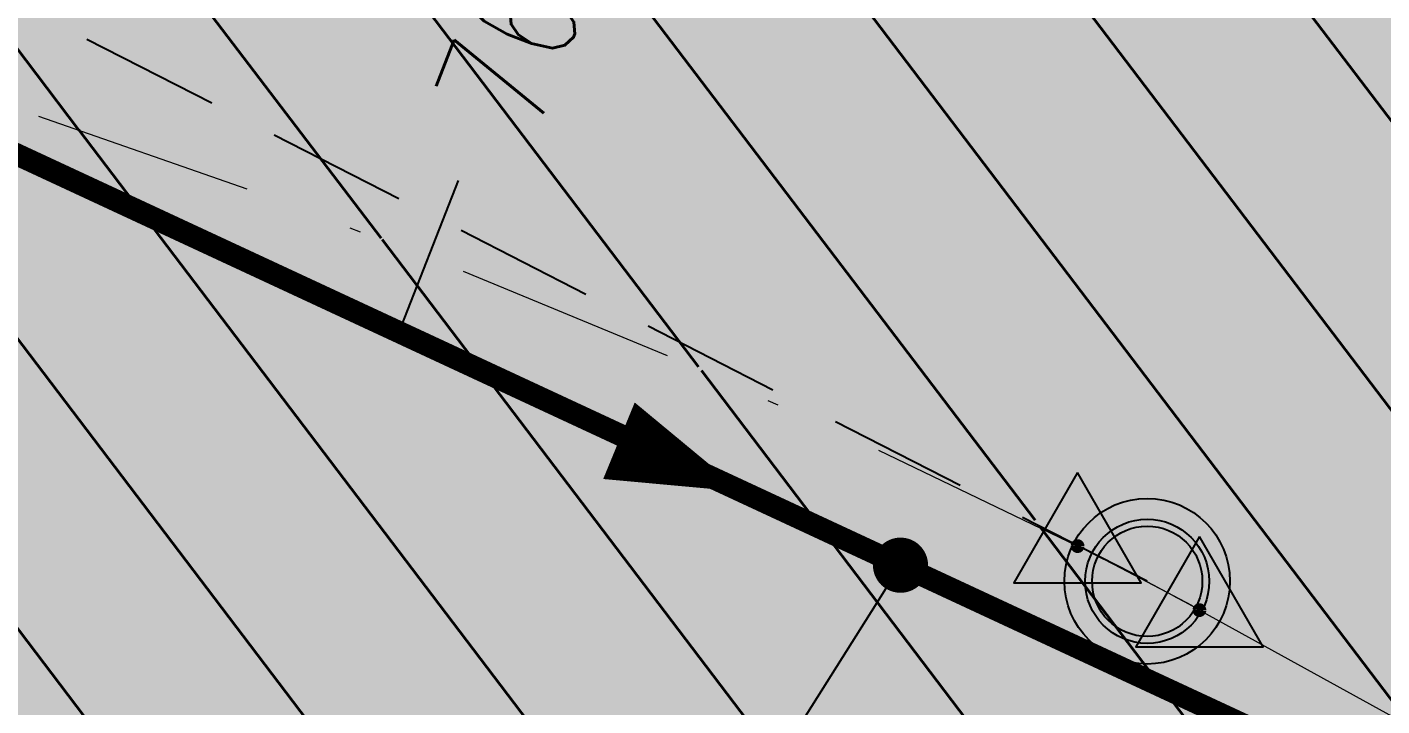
# Model space of a CAD drawing. Extents: x 352140 to 354978, y 6304672 to 6307963.
# Drawn here: x 352346.74 to 352359.03, y 6306020.24 to 6306026.39 of the extents above; entities that cross this region are included whole.
import ezdxf
from ezdxf import colors
from ezdxf.entities.mleader import LeaderData, LeaderLine
from ezdxf.math import Vec2, Vec3

# ---------------------------------------------------------------- set-up
doc = ezdxf.new("R2010")
doc.units = 0
for name, pattern in [('CONTINUOS', [0]), ('DASHDOT', [1, 0.5, -0.25, 0, -0.25]), ('DASHDOTX2', [2, 1, -0.5, 0, -0.5]), ('DASHED', [19.049999999999997, 12.7, -6.35])]:
    doc.linetypes.add(name, pattern=pattern)
doc.layers.get('0').update_dxf_attribs({"linetype": 'CONTINUOUS'})
for name, color, linetype in [('00-S2_ALL AREA APORTANTES', 150, 'CONTINUOUS'), ('00_All ext_Colector', 1, 'CONTINUOUS'), ('00_All ext_Txt', 4, 'CONTINUOUS'), ('02_Geo ext_Acotamiento', 7, 'CONTINUOUS'), ('02_Geo ext_Geometria', 2, 'CONTINUOUS'), ('03_Pav ext_HCV', 34, 'CONTINUOUS'), ('03_Pav ext_Vereda HC', 42, 'CONTINUOUS'), ('03_Pav proy_Solera Tipo A', 1, 'CONTINUOUS'), ('05_All ext_Txt', 4, 'CONTINUOUS'), ('C-ROAD-STAN', 11, 'CONTINUOUS')]:
    doc.layers.add(name, color=color, linetype=linetype)
doc.layers.add('EJE PROYECTADO', color=7, linetype='DASHDOTX2', lineweight=15)
doc.styles.add('ROMANS', font='romans.shx', dxfattribs={"width": 0.75})
doc.dimstyles.new('Principal', dxfattribs={"dimscale": 0, "dimtxt": 2, "dimasz": 2, "dimexe": 1, "dimexo": 1, "dimtad": 1, "dimrnd": 0.05, "dimzin": 1, "dimtxsty": 'ROMANS', "dimcen": 2.5, "dimclrt": 2, "dimaunit": 2, "dimadec": 0, "dimazin": 0, "dimtfac": 1, "dimtmove": 0, "dimatfit": 3, "dimfxl": 1, "dimfxlon": 1, "dimarcsym": 0})
pattern_1 = [(127.2451660467093, (0, 0), (-1.263734244477452, -0.9607975902004564), [])]

# ---------------------------------------------------------------- blocks, each defined once
blk = doc.blocks.new('_Dot')
at = {"color": 0, "linetype": 'ByBlock', "lineweight": -2}
blk.add_line((-0.5, 0), (-1, 0), dxfattribs=at)
at = {"color": 0, "linetype": 'ByBlock', "const_width": 0.5}
blk.add_lwpolyline([(-0.25, 0, 1), (0.25, 0, 1)], format="xyb", close=True, dxfattribs=at)
blk = doc.blocks.new('Iron Pin')
at = {"color": 0, "linetype": 'ByBlock', "lineweight": -2}
for radius in [0.05, 0.03750000000000001]:
    blk.add_circle((0, 0), radius, dxfattribs=at)
blk = doc.blocks.new('AeccTickTriangle')
at = {"color": 0, "linetype": 'ByBlock', "lineweight": -2}
blk.add_lwpolyline([(3.05311331771918e-16, 0.6666666666666667), (-0.5773502691896256, -0.333333333333333), (0.5773502691896257, -0.3333333333333335)], close=True, dxfattribs=at)
at = {"color": 0, "linetype": 'ByBlock', "lineweight": -2, "const_width": 0.0625}
blk.add_lwpolyline([(-0.03125, 0, 1), (0.03125, 0, 1)], format="xyb", close=True, dxfattribs=at)
blk = doc.blocks.new('sta_tic')
blk.add_line((0, -1.5), (0, 1.5))
blk = doc.blocks.new('*U962')
at = {"layer": 'EJE PROYECTADO', "color": 7, "linetype": 'DASHDOTX2', "lineweight": 15, "ltscale": 4}
blk.add_line((352357.3730906714, 6306021.103937413), (352382.0242852708, 6306007.508317047), dxfattribs=at)
at = {"layer": 'EJE PROYECTADO', "color": 7, "linetype": 'DASHDOT', "lineweight": 15, "ltscale": 4}
for centre, radius, start, end in [((352323.9821354292, 6305956.91211073), 72.37226913880471, 63.50553329109514, 114.7343948820518), ((352342.8848861053, 6305994.834334262), 30.00000202092308, 61.12239741654218, 63.50553322691341)]:
    blk.add_arc(centre, radius, start, end, dxfattribs=at)
at = {"layer": 'C-ROAD-STAN', "color": 11, "linetype": 'Continuous', "lineweight": -3}
for p in [(352356.2682285421, 6306021.683659513), (352357.3730906714, 6306021.103937413)]:
    blk.add_blockref('AeccTickTriangle', p, dxfattribs=at)
at = {"layer": 'EJE PROYECTADO', "color": 7, "linetype": 'DASHDOTX2', "lineweight": 15}
blk.add_leader([(352357.3107025994, 6306021.143998641), (352356.3366450089, 6306021.655087489)], dimstyle='Principal', override={"dimscale": 1, "dimasz": 0.5}, dxfattribs=at)

msp = doc.modelspace()

# ---------------------------------------------------------------- hatches: boundary and pattern name
at = {"layer": '00-S2_ALL AREA APORTANTES', "linetype": 'DASHED', "lineweight": 40, "ltscale": 0.25}
h = msp.add_hatch(dxfattribs=at)
h.set_pattern_fill('ANSI31', color=82, scale=0.5, angle=82.24516604670926)
h.set_pattern_definition(pattern_1)
edge = h.paths.add_edge_path()
edge.add_arc((352323.998566368, 6305956.996935724), 84.7892684894108, 62.63224066019885, 85.96979794195472)
edge.add_line((352329.9577516248, 6306041.57653233), (352329.079125457, 6306029.106061342))
edge.add_arc((352323.6211101954, 6305955.186665764), 74.12062447947166, 58.2242339443909, 85.77709241488782, ccw=False)
edge.add_line((352362.6527550178, 6306018.197757452), (352368.6919578539, 6306029.142078953))
edge.add_line((352368.6919578539, 6306029.142078953), (352362.9762043863, 6306032.296097642))
h = msp.add_hatch(dxfattribs=at)
h.set_pattern_fill('ANSI31', color=40, scale=0.5, angle=82.24516604670926)
h.set_pattern_definition(pattern_1)
h.paths.add_polyline_path([(352329.0790281165, 6306029.104679774), (352328.200499289, 6306016.635590354, -0.1007563429291701), (352351.2139975071, 6306010.232972499), (352356.6135521816, 6306007.253435951), (352362.6503608673, 6306018.193418741), (352357.3730907162, 6306021.103937387, 0.01039876730763909), (352356.2682284904, 6306021.68365954, 0.09829759573210275)])
at = {"layer": '03_Pav ext_HCV'}
h = msp.add_hatch(dxfattribs=at)
h.set_pattern_fill('SWAMP', color=256, scale=0.025, angle=-5.87842838446813e-10, style=0)
h.set_pattern_definition([(359.9999999994121, (0, 0), (0.3175000000056422, 0.5499261309017425), [0.079375, -0.555625]), (90, (0.0396875, -4.071855352894005e-13), (-0.3174999999943578, 0.5499261309082575), [0.0396875, -1.06016476181]), (90, (0.049609375, -5.089819191117507e-13), (-0.3174999999943578, 0.5499261309082575), [0.03175, -1.06810226181]), (90, (0.029765625, -3.053891514670504e-13), (-0.3174999999943578, 0.5499261309082575), [0.03175, -1.06810226181]), (59.99999999941215, (0.05953125000000001, -6.107783029341008e-13), (-0.3174999995629745, 0.5499261311573168), [0.0254, -0.6096]), (119.9999999994121, (0.01984375, -2.035927676447003e-13), (-0.6349999995686166, 2.555744082988348e-10), [0.0254, -0.6095999999999999])])
h.paths.add_polyline_path([(352360.868372727, 6306028.31840835, 0.2867501767208371), (352276.1412867496, 6306023.175510557, 0.01869958964940587), (352271.7705830562, 6306019.63894139, 0.1387730875209856), (352249.4208122046, 6305985.325619695, 0.08211699766830355), (352247.1096555825, 6305968.544474194), (352254.11489188, 6305968.473110226, -0.0849190631894005), (352256.1782145034, 6305983.480684427, -0.1378571209184878), (352276.3741181307, 6306014.365663016, -0.08216666129112944), (352277.762515263, 6306015.224032857), (352283.6096528716, 6306017.625902134, -0.7562922686620178), (352284.3226251645, 6306016.717655372), (352280.5182882363, 6306011.50930614, -0.05613840177760803), (352279.7611070714, 6306010.685063163, 0.1378525137337985), (352260.9870741788, 6305982.104565816), (352259.4697379309, 6305977.322016968, 0.03125424276533748), (352257.2518488735, 6305968.441153317), (352264.3677510897, 6305968.368661969, -0.02665530429574394), (352266.1419831768, 6305975.205145839), (352267.6593194248, 6305979.987694686, -0.1347586241790884), (352283.8411908795, 6306004.95120816, 0.05309188545623043), (352286.6875024904, 6306008.087643748), (352291.8375113436, 6306015.138292825, -0.1315344263085925), (352295.8643306832, 6306018.383788061, -0.2245901210606135), (352352.3677380227, 6306016.96834866, -0.1771469914567127), (352353.7775416014, 6306015.464844507), (352355.0256382796, 6306012.534005799, 0.1587547824207233), (352356.2473872155, 6306011.133888852), (352356.61527247, 6306010.904603812, 0.03127920765357715), (352404.2635354987, 6305985.296902456, 0.1549179150466921), (352406.0652175725, 6305985.073782303), (352409.3647523095, 6305985.688455695, -0.1516099281221849), (352411.13108648, 6305985.481296828, 0.09607903957190114), (352450.5630709757, 6305976.410355219, 0.02015954793188863), (352451.6638567296, 6305976.417867715, 0.03045081609371835), (352465.8170346431, 6305977.967684446, -0.006248532946582673), (352484.699637598, 6305980.9866748, 0.02063806963239873), (352496.4057222297, 6305983.221488672, 0.002065357639369774), (352497.5663418849, 6305983.498192595), (352495.9099347821, 6305990.600186132), (352492.9982529592, 6305990.597078585, -0.7874431456719597), (352492.7225948891, 6305991.73057545), (352495.3422021209, 6305993.034390673), (352493.6820656086, 6306000.152374386, 0.03088089592298866), (352481.5194309896, 6305996.589871377, -0.06443924997046216), (352455.7354173818, 6305990.740502411), (352459.2428169689, 6305990.830949344), (352455.7354173818, 6305990.740502411, -0.01148082269427051), (352451.0179998683, 6305990.402995264, -0.02776823934322075), (352440.8206754049, 6305991.327020614), (352444.24992591, 6305990.587070875), (352440.8206754049, 6305991.327020614, -0.07020690110198488), (352416.0878331155, 6305998.601983743), (352416.6023085983, 6305998.041795899), (352413.0038271977, 6305999.99411206, -0.03572216795586271)])
at = {"layer": '03_Pav ext_Vereda HC'}
h = msp.add_hatch(dxfattribs=at)
h.set_pattern_fill('DOTS', color=256, scale=0.2, style=0)
h.set_pattern_definition([(0, (0, 0), (0.15875, 0.3175), [0, -0.3175])])
h.paths.add_polyline_path([(352461.265296371, 6305996.923199476, -0.006361697274306652), (352458.5671843474, 6305996.559426215), (352458.8039589947, 6305994.573484398, 0.006373756063405232), (352461.5577246899, 6305994.944693554, 0.02254195958938864), (352495.2202422092, 6306001.482094497), (352495.3501705392, 6306000.925015167), (352499.2401742685, 6306001.85691995), (352499.1038702787, 6306002.441335492, 0.01837896598131039), (352525.9458107713, 6306010.280892), (352525.2850116004, 6306012.168839185, -0.04355006323617334)])
h.paths.add_polyline_path([(352444.877366273, 6305995.775925941), (352444.6389070644, 6305993.777767145, 0.01650058402313723), (352451.8286896291, 6305993.950240446), (352451.5914561742, 6305995.9400305, -0.01569666753639558)])
h.paths.add_polyline_path([(352418.7261703826, 6306002.697098588), (352417.8951709915, 6306000.876147664, 0.0775292981522187), (352437.6729332349, 6305994.479099461), (352437.9101192286, 6305996.466589406, -0.0775304526635592)])
h.paths.add_polyline_path([(352399.5545656244, 6306012.637413958, -0.01784411821687169), (352388.0635043115, 6306018.452636186), (352362.9762043863, 6306032.296097642, 0.175923676694206), (352305.5852803702, 6306039.762695248), (352306.1410247717, 6306037.827802296, -0.1750939250216685), (352362.0333407134, 6306030.532090019), (352387.0972738728, 6306016.701522614, 0.01781344841789345), (352398.6953473628, 6306010.831246005, -0.008288106280014222), (352411.7127329188, 6306004.189408959), (352412.5445683602, 6306006.012191901, 0.00823263315638628)])

# ---------------------------------------------------------------- linework, layer by layer
at = {"layer": '00_All ext_Colector', "const_width": 0.2, "flags": 128}
msp.add_lwpolyline([(352337.5179787362, 6306029.473632147), (352365.5630903348, 6306016.448063149)], dxfattribs=at)
at = {"layer": '00_All ext_Txt', "color": 2, "extrusion": (-1.157563336729897e-07, -1.661755514556352e-07, 0.9999999999999796), "elevation": -1.088693830622924}
msp.add_lwpolyline([(352353.2285235312, 6306022.176860048, 0, 0.7500000000000001, 0), (352352.1093748338, 6306022.63843427, 0.1389972173938376, 0.1389972173938376, 0)], format="xyseb", dxfattribs=at)
at = {"layer": '02_Geo ext_Geometria', "color": 251, "linetype": 'DASHED', "ltscale": 0.1}
msp.add_line((352356.8994054075, 6306021.365184185), (352325.6106222204, 6306037.344892653), dxfattribs=at)
at = {"layer": '02_Geo ext_Geometria', "color": 2, "linetype": 'Continuous', "lineweight": -3}
msp.add_circle((352356.8994054323, 6306021.365184172), 0.5, dxfattribs=at)
msp.add_circle((352356.8994054323, 6306021.365184172), 0.5, dxfattribs=at)
at = {"layer": '03_Pav proy_Solera Tipo A', "linetype": 'CONTINUOS', "ltscale": 0.1}
for points in [[(352495.4410324625, 6306000.53543655, 0.15, 0.15, 0.03654831785024035), (352481.0258578279, 6305996.410130865, 0.15, 0.15, -0.07469408750115974), (352451.0179998683, 6305990.402995264, 0.15, 0.15, -0.09976583314904501), (352415.5564465727, 6305998.845319113, 0.15, 0.15, -0.03740758269781178), (352360.868372727, 6306028.31840835, 0.15, 0.15, 0.2867501767208334), (352276.1412867496, 6306023.175510557, 0.15, 0.15, 0.01869958964940696), (352271.7705830562, 6306019.63894139, 0.15, 0.15, 0.1378571209131965), (352249.5015583397, 6305985.583602036, 0.15, 0.15, 0.09217522064023417), (352247.1896057732, 6305966.743566323, 0, 0, 0)], [(352264.0281204327, 6305966.572028466, 0.15, 0.15, -0.0335574034112401), (352266.1419831758, 6305975.205145836, 0.15, 0.15, 0), (352267.6593194267, 6305979.987694693, 0.15, 0.15, -0.1347579434719228), (352283.8410786806, 6306004.951108202, 0.15, 0.15, 0.05309515856015185), (352286.6875678708, 6306008.087733258, 0.15, 0.15, 0), (352291.8374797381, 6306015.138249555, 0.15, 0.15, -0.1315357890935337), (352295.8643306838, 6306018.383788061, 0.15, 0.15, -0.2245901210570153), (352352.3677380225, 6306016.96834866, 0.15, 0.15, -0.1771469914693911), (352353.7775416014, 6306015.464844507, 0.15, 0.15, 0), (352355.0256382797, 6306012.534005799, 0.15, 0.15, 0.1490816954832991), (352356.1511629222, 6306011.193860788, 0.15, 0.15, 0), (352356.6152724701, 6306010.904603812, 0.15, 0.15, 0.03127920765324992), (352404.2635354982, 6305985.296902456, 0.15, 0.15, 0.1549219160195402), (352406.0652636653, 6305985.07379089, 0.15, 0.15, 0), (352409.3647523085, 6305985.688455695, 0.15, 0.15, -0.1516099280821752), (352411.1310864787, 6305985.481296829, 0.15, 0.15, 0.09600108608075081), (352450.5302618403, 6305976.411493857, 0.15, 0.15, 0.02076076245267907), (352451.6638567296, 6305976.417867715, 0.15, 0.15, 0.03092217794464216), (352466.0342140601, 6305978.005164503, 0.15, 0.15, -0.006176517371392956), (352484.699637598, 6305980.9866748, 0.15, 0.15, 0.02063806963239604), (352496.4057222297, 6305983.221488672, 0.15, 0.15, 0.005181598086193153), (352499.3130523285, 6305983.933805004, 0, 0, 0)]]:
    msp.add_lwpolyline(points, format="xyseb", dxfattribs=at)
at = {"layer": 'C-ROAD-STAN', "color": 0, "linetype": 'ByBlock', "lineweight": -2}
for points in [[(352356.2682285421, 6306022.35032618), (352355.6908782729, 6306021.35032618), (352356.8455788113, 6306021.35032618)], [(352356.2682285421, 6306022.35032618), (352355.6908782729, 6306021.35032618), (352356.8455788113, 6306021.35032618)], [(352356.2682285421, 6306022.35032618), (352355.6908782729, 6306021.35032618), (352356.8455788113, 6306021.35032618)], [(352357.3730906714, 6306021.77060408), (352356.7957404022, 6306020.77060408), (352357.9504409406, 6306020.77060408)], [(352357.3730906714, 6306021.77060408), (352356.7957404022, 6306020.77060408), (352357.9504409406, 6306020.77060408)], [(352357.3730906714, 6306021.77060408), (352356.7957404022, 6306020.77060408), (352357.9504409406, 6306020.77060408)]]:
    msp.add_lwpolyline(points, close=True, dxfattribs=at)
at = {"layer": 'C-ROAD-STAN', "color": 0, "linetype": 'ByBlock', "lineweight": -2, "const_width": 0.0625}
for points in [[(352356.2369785421, 6306021.683659513, 1), (352356.2994785421, 6306021.683659513, 1)], [(352356.2369785421, 6306021.683659513, 1), (352356.2994785421, 6306021.683659513, 1)], [(352356.2369785421, 6306021.683659513, 1), (352356.2994785421, 6306021.683659513, 1)], [(352357.3418406714, 6306021.103937413, 1), (352357.4043406714, 6306021.103937413, 1)], [(352357.3418406714, 6306021.103937413, 1), (352357.4043406714, 6306021.103937413, 1)], [(352357.3418406714, 6306021.103937413, 1), (352357.4043406714, 6306021.103937413, 1)]]:
    msp.add_lwpolyline(points, format="xyb", close=True, dxfattribs=at)

# ---------------------------------------------------------------- block references
at = {"layer": '02_Geo ext_Acotamiento', "color": 2, "linetype": 'Continuous', "lineweight": -3, "xscale": 0.4999999999999997, "yscale": 0.4999999999999997, "zscale": 0.4999999999999997, "rotation": 338.6080919989156}
msp.add_blockref('sta_tic', (352350.3795794202, 6306024.298461655), dxfattribs=at)
at = {"layer": '02_Geo ext_Geometria', "color": 2, "linetype": 'Continuous', "lineweight": -3, "xscale": 15, "yscale": 15, "zscale": 15, "rotation": 129.6490348438636}
msp.add_blockref('Iron Pin', (352356.8994054323, 6306021.365184172), dxfattribs=at)
msp.add_blockref('Iron Pin', (352356.8994054323, 6306021.365184172), dxfattribs=at)
at = {"layer": 'EJE PROYECTADO', "color": 7, "linetype": 'DASHDOTX2', "lineweight": 15, "ltscale": 4}
msp.add_blockref('*U962', (0, 0), dxfattribs=at)

# ---------------------------------------------------------------- texts
at = {"layer": '02_Geo ext_Acotamiento', "color": 7, "linetype": 'Continuous', "lineweight": -3, "insert": (352350.8811041882, 6306025.578734246), "char_height": 1, "attachment_point": 4, "rotation": 68.60809199891561, "style": 'ROMANS'}
msp.add_mtext('{\\C256;760.00}', dxfattribs=at)

# ---------------------------------------------------------------- leaders
at = {"layer": '05_All ext_Txt'}
ml = msp.add_multileader_mtext('Standard', dxfattribs=at)
ml.set_content('{\\C256;COLECTOR N°12^JHDPE DN 375\\PL=31.0m i=2.9%}', color=2, style='ROMANS')
ml.set_leader_properties(color=7)
ml.set_arrow_properties(name='DOT')
ml.build(insert=Vec2(0, 0))
ml.multileader.update_dxf_attribs({"text_left_attachment_type": 6, "text_right_attachment_type": 6, "dogleg_length": 0.4164050059420628, "arrow_head_size": 0.5})
ctx = ml.context
ctx.base_point, ctx.char_height, ctx.arrow_head_size, ctx.landing_gap_size, ctx.plane_origin, ctx.plane_x_axis, ctx.plane_y_axis = Vec3(352336.5173283126, 6306009.561263674, 4.175578322350553e-08), 1, 0.5, 0.05000000250530529, Vec3(352378.2390793601, 6306000.829485917, -1.452467792110037e-07), Vec3(1, -1.387778780781446e-15, -3.517525297178413e-09), Vec3(1.403991249853975e-15, 1, 4.609055430399856e-09)
ctx.left_attachment, ctx.right_attachment = 6, 6
notes = []
notes.append((ctx, [(1, (1, 1, 0), (352347.1219431782, 6306009.561263674, 4.453782166877354e-09), (-1, 1.387778780781445e-15, 3.517525297178412e-09), 1.040329146316736, [(1, [(352354.6624756377, 6306021.51086022, 3.300612133966562e-08)], 0, [])])]))
ctx.mtext.insert, ctx.mtext.text_direction, ctx.mtext.rotation, ctx.mtext.width, ctx.mtext.line_spacing_factor, ctx.mtext.line_spacing_style, ctx.mtext.flow_direction, ctx.mtext.extrusion = Vec3(352336.5673283151, 6306010.761263674, 4.711077346631395e-08), Vec3(1, -1.387778780781446e-15, -3.517525297178413e-09), 6.283185307179584, 10.65136143063419, 0.8999999999999998, 2, 5, Vec3(3.517525297178408e-09, -4.609055430399862e-09, 1)
for ctx, leaders in notes:
    for number, flags, end, landing, length, lines in leaders:
        leader = LeaderData()
        leader.index, (leader.has_last_leader_line, leader.has_dogleg_vector, leader.attachment_direction) = number, flags
        leader.last_leader_point, leader.dogleg_vector, leader.dogleg_length = Vec3(end), Vec3(landing), length
        for number, points, colour, breaks in lines:
            line = LeaderLine()
            line.index, line.vertices, line.color, line.breaks = number, Vec3.list(points), colors.encode_raw_color(colour), breaks
            leader.lines.append(line)
        ctx.leaders.append(leader)

doc.saveas('drawing.dxf')
